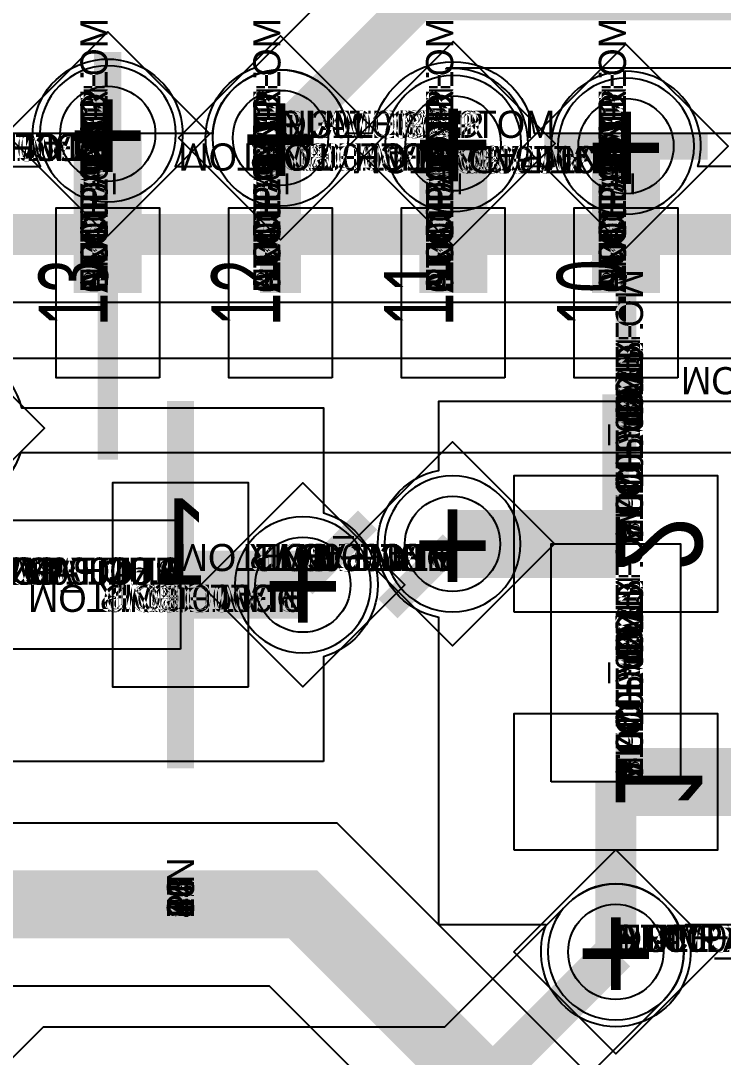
# Model space of a CAD drawing. Extents: x 0 to 323, y 0 to 320.
# Drawn here: x 68.24 to 73.4, y 164.38 to 172 of the extents above; entities that cross this region are included whole.
import ezdxf
from ezdxf.enums import TextEntityAlignment as Align

# ---------------------------------------------------------------- set-up
doc = ezdxf.new("R2010")
doc.units = 0
doc.header["$MEASUREMENT"] = 0
doc.layers.get('0').update_dxf_attribs({"linetype": 'CONTINUOUS'})
for name, color, linetype in [('CDN_FIGURES', 7, 'CONTINUOUS'), ('ETCH_BOTTOM', 7, 'CONTINUOUS'), ('ETCH_GND', 3, 'CONTINUOUS'), ('ETCH_INT1', 4, 'CONTINUOUS'), ('ETCH_INT2', 5, 'CONTINUOUS'), ('ETCH_PWR', 6, 'CONTINUOUS'), ('ETCH_TOP', 2, 'CONTINUOUS'), ('MANUFACTURING_NCLEGEND-1-6', 8, 'CONTINUOUS'), ('PACKAGE_GEOMETRY_ASSEMBLY_TOP', 11, 'CONTINUOUS'), ('PACKAGE_GEOMETRY_PIN_NUMBER', 9, 'CONTINUOUS')]:
    doc.layers.add(name, color=color, linetype=linetype)

# ---------------------------------------------------------------- blocks, each defined once
blk = doc.blocks.new('PAD_INFO')
for tag in ['SHAPE_TYPE', 'PAD_HEIGHT', 'PAD_LAYER', 'PAD_TYPE', 'PAD_WIDTH']:
    blk.add_attdef(tag, (0, 0), '', height=0.2)
at = {"flags": 2}
blk.add_attdef('CDN_TYPE', (0, 0), '', height=0.2, dxfattribs=at)
blk = doc.blocks.new('DRILL_INFO')
at = {"flags": 2}
blk.add_attdef('CDN_TYPE', (0, 0), '', height=0.2, dxfattribs=at)
for tag in ['FSHAPE', 'FCHAR', 'DRILL_HEIGHT', 'DIAMETER', 'PLATED', 'DRILL_WIDTH']:
    blk.add_attdef(tag, (0, 0), '', height=0.2)
blk = doc.blocks.new('VIA0700X0300')
at = {"layer": 'ETCH_BOTTOM'}
blk.add_circle((0, 0), 0.35, dxfattribs=at)
at = {"layer": 'ETCH_GND'}
blk.add_circle((0, 0), 0.35, dxfattribs=at)
at = {"layer": 'ETCH_INT1'}
blk.add_circle((0, 0), 0.35, dxfattribs=at)
at = {"layer": 'ETCH_INT2'}
blk.add_circle((0, 0), 0.35, dxfattribs=at)
at = {"layer": 'ETCH_PWR'}
blk.add_circle((0, 0), 0.35, dxfattribs=at)
at = {"layer": 'ETCH_TOP'}
blk.add_circle((0, 0), 0.35, dxfattribs=at)
ref = blk.add_blockref('PAD_INFO', (0, 0))
ref.add_attrib('PAD_LAYER', 'ETCH_TOP', (0, 0), dxfattribs={"height": 0.2})
ref.add_attrib('SHAPE_TYPE', 'NULL', (0, 0), dxfattribs={"height": 0.2})
ref.add_attrib('PAD_TYPE', 'ANTIPAD', (0, 0), dxfattribs={"height": 0.2})
ref.add_attrib('PAD_WIDTH', '0.000000', (0, 0), dxfattribs={"height": 0.2})
ref.add_attrib('PAD_HEIGHT', '0.000000', (0, 0), dxfattribs={"height": 0.2})
ref = blk.add_blockref('PAD_INFO', (0, 0))
ref.add_attrib('PAD_LAYER', 'ETCH_GND', (0, 0), dxfattribs={"height": 0.2})
ref.add_attrib('SHAPE_TYPE', 'NULL', (0, 0), dxfattribs={"height": 0.2})
ref.add_attrib('PAD_TYPE', 'ANTIPAD', (0, 0), dxfattribs={"height": 0.2})
ref.add_attrib('PAD_WIDTH', '0.000000', (0, 0), dxfattribs={"height": 0.2})
ref.add_attrib('PAD_HEIGHT', '0.000000', (0, 0), dxfattribs={"height": 0.2})
ref = blk.add_blockref('PAD_INFO', (0, 0))
ref.add_attrib('PAD_LAYER', 'ETCH_INT1', (0, 0), dxfattribs={"height": 0.2})
ref.add_attrib('SHAPE_TYPE', 'NULL', (0, 0), dxfattribs={"height": 0.2})
ref.add_attrib('PAD_TYPE', 'ANTIPAD', (0, 0), dxfattribs={"height": 0.2})
ref.add_attrib('PAD_WIDTH', '0.000000', (0, 0), dxfattribs={"height": 0.2})
ref.add_attrib('PAD_HEIGHT', '0.000000', (0, 0), dxfattribs={"height": 0.2})
ref = blk.add_blockref('PAD_INFO', (0, 0))
ref.add_attrib('PAD_LAYER', 'ETCH_INT2', (0, 0), dxfattribs={"height": 0.2})
ref.add_attrib('SHAPE_TYPE', 'NULL', (0, 0), dxfattribs={"height": 0.2})
ref.add_attrib('PAD_TYPE', 'ANTIPAD', (0, 0), dxfattribs={"height": 0.2})
ref.add_attrib('PAD_WIDTH', '0.000000', (0, 0), dxfattribs={"height": 0.2})
ref.add_attrib('PAD_HEIGHT', '0.000000', (0, 0), dxfattribs={"height": 0.2})
ref = blk.add_blockref('PAD_INFO', (0, 0))
ref.add_attrib('PAD_LAYER', 'ETCH_PWR', (0, 0), dxfattribs={"height": 0.2})
ref.add_attrib('SHAPE_TYPE', 'NULL', (0, 0), dxfattribs={"height": 0.2})
ref.add_attrib('PAD_TYPE', 'ANTIPAD', (0, 0), dxfattribs={"height": 0.2})
ref.add_attrib('PAD_WIDTH', '0.000000', (0, 0), dxfattribs={"height": 0.2})
ref.add_attrib('PAD_HEIGHT', '0.000000', (0, 0), dxfattribs={"height": 0.2})
ref = blk.add_blockref('PAD_INFO', (0, 0))
ref.add_attrib('PAD_LAYER', 'ETCH_BOTTOM', (0, 0), dxfattribs={"height": 0.2})
ref.add_attrib('SHAPE_TYPE', 'NULL', (0, 0), dxfattribs={"height": 0.2})
ref.add_attrib('PAD_TYPE', 'ANTIPAD', (0, 0), dxfattribs={"height": 0.2})
ref.add_attrib('PAD_WIDTH', '0.000000', (0, 0), dxfattribs={"height": 0.2})
ref.add_attrib('PAD_HEIGHT', '0.000000', (0, 0), dxfattribs={"height": 0.2})
ref = blk.add_blockref('PAD_INFO', (0, 0))
ref.add_attrib('PAD_LAYER', 'ETCH_TOP', (0, 0), dxfattribs={"height": 0.2})
ref.add_attrib('SHAPE_TYPE', 'NULL', (0, 0), dxfattribs={"height": 0.2})
ref.add_attrib('PAD_TYPE', 'THERMAL', (0, 0), dxfattribs={"height": 0.2})
ref.add_attrib('PAD_WIDTH', '0.000000', (0, 0), dxfattribs={"height": 0.2})
ref.add_attrib('PAD_HEIGHT', '0.000000', (0, 0), dxfattribs={"height": 0.2})
ref = blk.add_blockref('PAD_INFO', (0, 0))
ref.add_attrib('PAD_LAYER', 'ETCH_GND', (0, 0), dxfattribs={"height": 0.2})
ref.add_attrib('SHAPE_TYPE', 'NULL', (0, 0), dxfattribs={"height": 0.2})
ref.add_attrib('PAD_TYPE', 'THERMAL', (0, 0), dxfattribs={"height": 0.2})
ref.add_attrib('PAD_WIDTH', '0.000000', (0, 0), dxfattribs={"height": 0.2})
ref.add_attrib('PAD_HEIGHT', '0.000000', (0, 0), dxfattribs={"height": 0.2})
ref = blk.add_blockref('PAD_INFO', (0, 0))
ref.add_attrib('PAD_LAYER', 'ETCH_INT1', (0, 0), dxfattribs={"height": 0.2})
ref.add_attrib('SHAPE_TYPE', 'NULL', (0, 0), dxfattribs={"height": 0.2})
ref.add_attrib('PAD_TYPE', 'THERMAL', (0, 0), dxfattribs={"height": 0.2})
ref.add_attrib('PAD_WIDTH', '0.000000', (0, 0), dxfattribs={"height": 0.2})
ref.add_attrib('PAD_HEIGHT', '0.000000', (0, 0), dxfattribs={"height": 0.2})
ref = blk.add_blockref('PAD_INFO', (0, 0))
ref.add_attrib('PAD_LAYER', 'ETCH_INT2', (0, 0), dxfattribs={"height": 0.2})
ref.add_attrib('SHAPE_TYPE', 'NULL', (0, 0), dxfattribs={"height": 0.2})
ref.add_attrib('PAD_TYPE', 'THERMAL', (0, 0), dxfattribs={"height": 0.2})
ref.add_attrib('PAD_WIDTH', '0.000000', (0, 0), dxfattribs={"height": 0.2})
ref.add_attrib('PAD_HEIGHT', '0.000000', (0, 0), dxfattribs={"height": 0.2})
ref = blk.add_blockref('PAD_INFO', (0, 0))
ref.add_attrib('PAD_LAYER', 'ETCH_PWR', (0, 0), dxfattribs={"height": 0.2})
ref.add_attrib('SHAPE_TYPE', 'NULL', (0, 0), dxfattribs={"height": 0.2})
ref.add_attrib('PAD_TYPE', 'THERMAL', (0, 0), dxfattribs={"height": 0.2})
ref.add_attrib('PAD_WIDTH', '0.000000', (0, 0), dxfattribs={"height": 0.2})
ref.add_attrib('PAD_HEIGHT', '0.000000', (0, 0), dxfattribs={"height": 0.2})
ref = blk.add_blockref('PAD_INFO', (0, 0))
ref.add_attrib('PAD_LAYER', 'ETCH_BOTTOM', (0, 0), dxfattribs={"height": 0.2})
ref.add_attrib('SHAPE_TYPE', 'NULL', (0, 0), dxfattribs={"height": 0.2})
ref.add_attrib('PAD_TYPE', 'THERMAL', (0, 0), dxfattribs={"height": 0.2})
ref.add_attrib('PAD_WIDTH', '0.000000', (0, 0), dxfattribs={"height": 0.2})
ref.add_attrib('PAD_HEIGHT', '0.000000', (0, 0), dxfattribs={"height": 0.2})
ref = blk.add_blockref('PAD_INFO', (0, 0))
ref.add_attrib('PAD_LAYER', 'ETCH_TOP', (0, 0), dxfattribs={"height": 0.2})
ref.add_attrib('SHAPE_TYPE', 'CIRCLE', (0, 0), dxfattribs={"height": 0.2})
ref.add_attrib('PAD_TYPE', 'REGULAR', (0, 0), dxfattribs={"height": 0.2})
ref.add_attrib('PAD_WIDTH', '0.700000', (0, 0), dxfattribs={"height": 0.2})
ref.add_attrib('PAD_HEIGHT', '0.700000', (0, 0), dxfattribs={"height": 0.2})
ref = blk.add_blockref('PAD_INFO', (0, 0))
ref.add_attrib('PAD_LAYER', 'ETCH_GND', (0, 0), dxfattribs={"height": 0.2})
ref.add_attrib('SHAPE_TYPE', 'CIRCLE', (0, 0), dxfattribs={"height": 0.2})
ref.add_attrib('PAD_TYPE', 'REGULAR', (0, 0), dxfattribs={"height": 0.2})
ref.add_attrib('PAD_WIDTH', '0.700000', (0, 0), dxfattribs={"height": 0.2})
ref.add_attrib('PAD_HEIGHT', '0.700000', (0, 0), dxfattribs={"height": 0.2})
ref = blk.add_blockref('PAD_INFO', (0, 0))
ref.add_attrib('PAD_LAYER', 'ETCH_INT1', (0, 0), dxfattribs={"height": 0.2})
ref.add_attrib('SHAPE_TYPE', 'CIRCLE', (0, 0), dxfattribs={"height": 0.2})
ref.add_attrib('PAD_TYPE', 'REGULAR', (0, 0), dxfattribs={"height": 0.2})
ref.add_attrib('PAD_WIDTH', '0.700000', (0, 0), dxfattribs={"height": 0.2})
ref.add_attrib('PAD_HEIGHT', '0.700000', (0, 0), dxfattribs={"height": 0.2})
ref = blk.add_blockref('PAD_INFO', (0, 0))
ref.add_attrib('PAD_LAYER', 'ETCH_INT2', (0, 0), dxfattribs={"height": 0.2})
ref.add_attrib('SHAPE_TYPE', 'CIRCLE', (0, 0), dxfattribs={"height": 0.2})
ref.add_attrib('PAD_TYPE', 'REGULAR', (0, 0), dxfattribs={"height": 0.2})
ref.add_attrib('PAD_WIDTH', '0.700000', (0, 0), dxfattribs={"height": 0.2})
ref.add_attrib('PAD_HEIGHT', '0.700000', (0, 0), dxfattribs={"height": 0.2})
ref = blk.add_blockref('PAD_INFO', (0, 0))
ref.add_attrib('PAD_LAYER', 'ETCH_PWR', (0, 0), dxfattribs={"height": 0.2})
ref.add_attrib('SHAPE_TYPE', 'CIRCLE', (0, 0), dxfattribs={"height": 0.2})
ref.add_attrib('PAD_TYPE', 'REGULAR', (0, 0), dxfattribs={"height": 0.2})
ref.add_attrib('PAD_WIDTH', '0.700000', (0, 0), dxfattribs={"height": 0.2})
ref.add_attrib('PAD_HEIGHT', '0.700000', (0, 0), dxfattribs={"height": 0.2})
ref = blk.add_blockref('PAD_INFO', (0, 0))
ref.add_attrib('PAD_LAYER', 'ETCH_BOTTOM', (0, 0), dxfattribs={"height": 0.2})
ref.add_attrib('SHAPE_TYPE', 'CIRCLE', (0, 0), dxfattribs={"height": 0.2})
ref.add_attrib('PAD_TYPE', 'REGULAR', (0, 0), dxfattribs={"height": 0.2})
ref.add_attrib('PAD_WIDTH', '0.700000', (0, 0), dxfattribs={"height": 0.2})
ref.add_attrib('PAD_HEIGHT', '0.700000', (0, 0), dxfattribs={"height": 0.2})
ref = blk.add_blockref('DRILL_INFO', (0, 0))
ref.add_attrib('DIAMETER', '0.300000', (0, 0), dxfattribs={"height": 0.2})
ref.add_attrib('PLATED', 'PLATED', (0, 0), dxfattribs={"height": 0.2})
ref.add_attrib('FSHAPE', 'DIAMOND', (0, 0), dxfattribs={"height": 0.2})
ref.add_attrib('FCHAR', '+', (0, 0), dxfattribs={"height": 0.2})
ref.add_attrib('DRILL_WIDTH', '1.500000', (0, 0), dxfattribs={"height": 0.2})
ref.add_attrib('DRILL_HEIGHT', '1.500000', (0, 0), dxfattribs={"height": 0.2})
for tag in ['CDN_TYPE', 'PIN']:
    blk.add_attdef(tag, (0, 0), '', height=0.2)
at = {"flags": 2}
for tag in ['PSTKNAME', 'BBV']:
    blk.add_attdef(tag, (0, 0), '', height=0.2, dxfattribs=at)
blk = doc.blocks.new('FIGURE_DIAMOND')
at = {"layer": 'CDN_FIGURES'}
blk.add_lwpolyline([(-0.5, 0), (0, 0.5), (0.5, 0), (0, -0.5)], close=True, dxfattribs=at)
blk = doc.blocks.new('RC1000X1500TS')
at = {"layer": 'ETCH_TOP'}
blk.add_lwpolyline([(-0.5, -0.75), (-0.5, 0.75), (0.5, 0.75), (0.5, -0.75)], close=True, dxfattribs=at)
ref = blk.add_blockref('PAD_INFO', (0, 0))
ref.add_attrib('PAD_LAYER', 'ETCH_TOP', (0, 0), dxfattribs={"height": 0.2})
ref.add_attrib('SHAPE_TYPE', 'NULL', (0, 0), dxfattribs={"height": 0.2})
ref.add_attrib('PAD_TYPE', 'ANTIPAD', (0, 0), dxfattribs={"height": 0.2})
ref.add_attrib('PAD_WIDTH', '0.000000', (0, 0), dxfattribs={"height": 0.2})
ref.add_attrib('PAD_HEIGHT', '0.000000', (0, 0), dxfattribs={"height": 0.2})
ref = blk.add_blockref('PAD_INFO', (0, 0))
ref.add_attrib('PAD_LAYER', 'ETCH_GND', (0, 0), dxfattribs={"height": 0.2})
ref.add_attrib('SHAPE_TYPE', 'NULL', (0, 0), dxfattribs={"height": 0.2})
ref.add_attrib('PAD_TYPE', 'ANTIPAD', (0, 0), dxfattribs={"height": 0.2})
ref.add_attrib('PAD_WIDTH', '0.000000', (0, 0), dxfattribs={"height": 0.2})
ref.add_attrib('PAD_HEIGHT', '0.000000', (0, 0), dxfattribs={"height": 0.2})
ref = blk.add_blockref('PAD_INFO', (0, 0))
ref.add_attrib('PAD_LAYER', 'ETCH_INT1', (0, 0), dxfattribs={"height": 0.2})
ref.add_attrib('SHAPE_TYPE', 'NULL', (0, 0), dxfattribs={"height": 0.2})
ref.add_attrib('PAD_TYPE', 'ANTIPAD', (0, 0), dxfattribs={"height": 0.2})
ref.add_attrib('PAD_WIDTH', '0.000000', (0, 0), dxfattribs={"height": 0.2})
ref.add_attrib('PAD_HEIGHT', '0.000000', (0, 0), dxfattribs={"height": 0.2})
ref = blk.add_blockref('PAD_INFO', (0, 0))
ref.add_attrib('PAD_LAYER', 'ETCH_INT2', (0, 0), dxfattribs={"height": 0.2})
ref.add_attrib('SHAPE_TYPE', 'NULL', (0, 0), dxfattribs={"height": 0.2})
ref.add_attrib('PAD_TYPE', 'ANTIPAD', (0, 0), dxfattribs={"height": 0.2})
ref.add_attrib('PAD_WIDTH', '0.000000', (0, 0), dxfattribs={"height": 0.2})
ref.add_attrib('PAD_HEIGHT', '0.000000', (0, 0), dxfattribs={"height": 0.2})
ref = blk.add_blockref('PAD_INFO', (0, 0))
ref.add_attrib('PAD_LAYER', 'ETCH_PWR', (0, 0), dxfattribs={"height": 0.2})
ref.add_attrib('SHAPE_TYPE', 'NULL', (0, 0), dxfattribs={"height": 0.2})
ref.add_attrib('PAD_TYPE', 'ANTIPAD', (0, 0), dxfattribs={"height": 0.2})
ref.add_attrib('PAD_WIDTH', '0.000000', (0, 0), dxfattribs={"height": 0.2})
ref.add_attrib('PAD_HEIGHT', '0.000000', (0, 0), dxfattribs={"height": 0.2})
ref = blk.add_blockref('PAD_INFO', (0, 0))
ref.add_attrib('PAD_LAYER', 'ETCH_BOTTOM', (0, 0), dxfattribs={"height": 0.2})
ref.add_attrib('SHAPE_TYPE', 'NULL', (0, 0), dxfattribs={"height": 0.2})
ref.add_attrib('PAD_TYPE', 'ANTIPAD', (0, 0), dxfattribs={"height": 0.2})
ref.add_attrib('PAD_WIDTH', '0.000000', (0, 0), dxfattribs={"height": 0.2})
ref.add_attrib('PAD_HEIGHT', '0.000000', (0, 0), dxfattribs={"height": 0.2})
ref = blk.add_blockref('PAD_INFO', (0, 0))
ref.add_attrib('PAD_LAYER', 'ETCH_TOP', (0, 0), dxfattribs={"height": 0.2})
ref.add_attrib('SHAPE_TYPE', 'NULL', (0, 0), dxfattribs={"height": 0.2})
ref.add_attrib('PAD_TYPE', 'THERMAL', (0, 0), dxfattribs={"height": 0.2})
ref.add_attrib('PAD_WIDTH', '0.000000', (0, 0), dxfattribs={"height": 0.2})
ref.add_attrib('PAD_HEIGHT', '0.000000', (0, 0), dxfattribs={"height": 0.2})
ref = blk.add_blockref('PAD_INFO', (0, 0))
ref.add_attrib('PAD_LAYER', 'ETCH_GND', (0, 0), dxfattribs={"height": 0.2})
ref.add_attrib('SHAPE_TYPE', 'NULL', (0, 0), dxfattribs={"height": 0.2})
ref.add_attrib('PAD_TYPE', 'THERMAL', (0, 0), dxfattribs={"height": 0.2})
ref.add_attrib('PAD_WIDTH', '0.000000', (0, 0), dxfattribs={"height": 0.2})
ref.add_attrib('PAD_HEIGHT', '0.000000', (0, 0), dxfattribs={"height": 0.2})
ref = blk.add_blockref('PAD_INFO', (0, 0))
ref.add_attrib('PAD_LAYER', 'ETCH_INT1', (0, 0), dxfattribs={"height": 0.2})
ref.add_attrib('SHAPE_TYPE', 'NULL', (0, 0), dxfattribs={"height": 0.2})
ref.add_attrib('PAD_TYPE', 'THERMAL', (0, 0), dxfattribs={"height": 0.2})
ref.add_attrib('PAD_WIDTH', '0.000000', (0, 0), dxfattribs={"height": 0.2})
ref.add_attrib('PAD_HEIGHT', '0.000000', (0, 0), dxfattribs={"height": 0.2})
ref = blk.add_blockref('PAD_INFO', (0, 0))
ref.add_attrib('PAD_LAYER', 'ETCH_INT2', (0, 0), dxfattribs={"height": 0.2})
ref.add_attrib('SHAPE_TYPE', 'NULL', (0, 0), dxfattribs={"height": 0.2})
ref.add_attrib('PAD_TYPE', 'THERMAL', (0, 0), dxfattribs={"height": 0.2})
ref.add_attrib('PAD_WIDTH', '0.000000', (0, 0), dxfattribs={"height": 0.2})
ref.add_attrib('PAD_HEIGHT', '0.000000', (0, 0), dxfattribs={"height": 0.2})
ref = blk.add_blockref('PAD_INFO', (0, 0))
ref.add_attrib('PAD_LAYER', 'ETCH_PWR', (0, 0), dxfattribs={"height": 0.2})
ref.add_attrib('SHAPE_TYPE', 'NULL', (0, 0), dxfattribs={"height": 0.2})
ref.add_attrib('PAD_TYPE', 'THERMAL', (0, 0), dxfattribs={"height": 0.2})
ref.add_attrib('PAD_WIDTH', '0.000000', (0, 0), dxfattribs={"height": 0.2})
ref.add_attrib('PAD_HEIGHT', '0.000000', (0, 0), dxfattribs={"height": 0.2})
ref = blk.add_blockref('PAD_INFO', (0, 0))
ref.add_attrib('PAD_LAYER', 'ETCH_BOTTOM', (0, 0), dxfattribs={"height": 0.2})
ref.add_attrib('SHAPE_TYPE', 'NULL', (0, 0), dxfattribs={"height": 0.2})
ref.add_attrib('PAD_TYPE', 'THERMAL', (0, 0), dxfattribs={"height": 0.2})
ref.add_attrib('PAD_WIDTH', '0.000000', (0, 0), dxfattribs={"height": 0.2})
ref.add_attrib('PAD_HEIGHT', '0.000000', (0, 0), dxfattribs={"height": 0.2})
ref = blk.add_blockref('PAD_INFO', (0, 0))
ref.add_attrib('PAD_LAYER', 'ETCH_GND', (0, 0), dxfattribs={"height": 0.2})
ref.add_attrib('SHAPE_TYPE', 'NULL', (0, 0), dxfattribs={"height": 0.2})
ref.add_attrib('PAD_TYPE', 'REGULAR', (0, 0), dxfattribs={"height": 0.2})
ref.add_attrib('PAD_WIDTH', '0.000000', (0, 0), dxfattribs={"height": 0.2})
ref.add_attrib('PAD_HEIGHT', '0.000000', (0, 0), dxfattribs={"height": 0.2})
ref = blk.add_blockref('PAD_INFO', (0, 0))
ref.add_attrib('PAD_LAYER', 'ETCH_INT1', (0, 0), dxfattribs={"height": 0.2})
ref.add_attrib('SHAPE_TYPE', 'NULL', (0, 0), dxfattribs={"height": 0.2})
ref.add_attrib('PAD_TYPE', 'REGULAR', (0, 0), dxfattribs={"height": 0.2})
ref.add_attrib('PAD_WIDTH', '0.000000', (0, 0), dxfattribs={"height": 0.2})
ref.add_attrib('PAD_HEIGHT', '0.000000', (0, 0), dxfattribs={"height": 0.2})
ref = blk.add_blockref('PAD_INFO', (0, 0))
ref.add_attrib('PAD_LAYER', 'ETCH_INT2', (0, 0), dxfattribs={"height": 0.2})
ref.add_attrib('SHAPE_TYPE', 'NULL', (0, 0), dxfattribs={"height": 0.2})
ref.add_attrib('PAD_TYPE', 'REGULAR', (0, 0), dxfattribs={"height": 0.2})
ref.add_attrib('PAD_WIDTH', '0.000000', (0, 0), dxfattribs={"height": 0.2})
ref.add_attrib('PAD_HEIGHT', '0.000000', (0, 0), dxfattribs={"height": 0.2})
ref = blk.add_blockref('PAD_INFO', (0, 0))
ref.add_attrib('PAD_LAYER', 'ETCH_PWR', (0, 0), dxfattribs={"height": 0.2})
ref.add_attrib('SHAPE_TYPE', 'NULL', (0, 0), dxfattribs={"height": 0.2})
ref.add_attrib('PAD_TYPE', 'REGULAR', (0, 0), dxfattribs={"height": 0.2})
ref.add_attrib('PAD_WIDTH', '0.000000', (0, 0), dxfattribs={"height": 0.2})
ref.add_attrib('PAD_HEIGHT', '0.000000', (0, 0), dxfattribs={"height": 0.2})
ref = blk.add_blockref('PAD_INFO', (0, 0))
ref.add_attrib('PAD_LAYER', 'ETCH_BOTTOM', (0, 0), dxfattribs={"height": 0.2})
ref.add_attrib('SHAPE_TYPE', 'NULL', (0, 0), dxfattribs={"height": 0.2})
ref.add_attrib('PAD_TYPE', 'REGULAR', (0, 0), dxfattribs={"height": 0.2})
ref.add_attrib('PAD_WIDTH', '0.000000', (0, 0), dxfattribs={"height": 0.2})
ref.add_attrib('PAD_HEIGHT', '0.000000', (0, 0), dxfattribs={"height": 0.2})
ref = blk.add_blockref('DRILL_INFO', (0, 0))
ref.add_attrib('DIAMETER', '0.000000', (0, 0), dxfattribs={"height": 0.2})
ref.add_attrib('PLATED', 'PLATED', (0, 0), dxfattribs={"height": 0.2})
ref.add_attrib('FSHAPE', 'NULL', (0, 0), dxfattribs={"height": 0.2})
ref.add_attrib('DRILL_WIDTH', '0.000000', (0, 0), dxfattribs={"height": 0.2})
ref.add_attrib('DRILL_HEIGHT', '0.000000', (0, 0), dxfattribs={"height": 0.2})
ref = blk.add_blockref('PAD_INFO', (0, 0))
ref.add_attrib('PAD_LAYER', 'ETCH_TOP', (0, 0), dxfattribs={"height": 0.2})
ref.add_attrib('SHAPE_TYPE', 'RECTANGLE', (0, 0), dxfattribs={"height": 0.2})
ref.add_attrib('PAD_TYPE', 'REGULAR', (0, 0), dxfattribs={"height": 0.2})
ref.add_attrib('PAD_WIDTH', '1.000000', (0, 0), dxfattribs={"height": 0.2})
ref.add_attrib('PAD_HEIGHT', '1.500000', (0, 0), dxfattribs={"height": 0.2})
for tag in ['CDN_TYPE', 'PIN']:
    blk.add_attdef(tag, (0, 0), '', height=0.2)
at = {"flags": 2}
for tag in ['PSTKNAME', 'BBV']:
    blk.add_attdef(tag, (0, 0), '', height=0.2, dxfattribs=at)
blk = doc.blocks.new('F56')
at = {"layer": 'PACKAGE_GEOMETRY_ASSEMBLY_TOP'}
blk.add_lwpolyline([(0, -0.475), (1.75, -0.475), (1.75, 0.475), (0, 0.475)], close=True, dxfattribs=at)
at = {"layer": 'ETCH_TOP'}
ref = blk.add_blockref('RC1000X1500TS', (0, 0), dxfattribs=at)
ref.add_attrib('CDN_TYPE', 'PIN', (0, 0), dxfattribs={"height": 0.2})
ref.add_attrib('PIN', '1', (0, 0), dxfattribs={"height": 0.2})
ref = blk.add_blockref('RC1000X1500TS', (1.75, 0), dxfattribs=at)
ref.add_attrib('CDN_TYPE', 'PIN', (0, 0), dxfattribs={"height": 0.2})
ref.add_attrib('PIN', '2', (0, 0), dxfattribs={"height": 0.2})
at = {"flags": 2}
for tag in ['SYMBOL_TYPE', 'CDN_TYPE', 'REFDES']:
    blk.add_attdef(tag, (0, 0), '', height=0.2, dxfattribs=at)
blk = doc.blocks.new('RC1250X0760TS')
at = {"layer": 'ETCH_TOP'}
blk.add_lwpolyline([(-0.625, -0.38), (-0.625, 0.38), (0.625, 0.38), (0.625, -0.38)], close=True, dxfattribs=at)
ref = blk.add_blockref('PAD_INFO', (0, 0))
ref.add_attrib('PAD_LAYER', 'ETCH_TOP', (0, 0), dxfattribs={"height": 0.2})
ref.add_attrib('SHAPE_TYPE', 'NULL', (0, 0), dxfattribs={"height": 0.2})
ref.add_attrib('PAD_TYPE', 'ANTIPAD', (0, 0), dxfattribs={"height": 0.2})
ref.add_attrib('PAD_WIDTH', '0.000000', (0, 0), dxfattribs={"height": 0.2})
ref.add_attrib('PAD_HEIGHT', '0.000000', (0, 0), dxfattribs={"height": 0.2})
ref = blk.add_blockref('PAD_INFO', (0, 0))
ref.add_attrib('PAD_LAYER', 'ETCH_GND', (0, 0), dxfattribs={"height": 0.2})
ref.add_attrib('SHAPE_TYPE', 'NULL', (0, 0), dxfattribs={"height": 0.2})
ref.add_attrib('PAD_TYPE', 'ANTIPAD', (0, 0), dxfattribs={"height": 0.2})
ref.add_attrib('PAD_WIDTH', '0.000000', (0, 0), dxfattribs={"height": 0.2})
ref.add_attrib('PAD_HEIGHT', '0.000000', (0, 0), dxfattribs={"height": 0.2})
ref = blk.add_blockref('PAD_INFO', (0, 0))
ref.add_attrib('PAD_LAYER', 'ETCH_INT1', (0, 0), dxfattribs={"height": 0.2})
ref.add_attrib('SHAPE_TYPE', 'NULL', (0, 0), dxfattribs={"height": 0.2})
ref.add_attrib('PAD_TYPE', 'ANTIPAD', (0, 0), dxfattribs={"height": 0.2})
ref.add_attrib('PAD_WIDTH', '0.000000', (0, 0), dxfattribs={"height": 0.2})
ref.add_attrib('PAD_HEIGHT', '0.000000', (0, 0), dxfattribs={"height": 0.2})
ref = blk.add_blockref('PAD_INFO', (0, 0))
ref.add_attrib('PAD_LAYER', 'ETCH_INT2', (0, 0), dxfattribs={"height": 0.2})
ref.add_attrib('SHAPE_TYPE', 'NULL', (0, 0), dxfattribs={"height": 0.2})
ref.add_attrib('PAD_TYPE', 'ANTIPAD', (0, 0), dxfattribs={"height": 0.2})
ref.add_attrib('PAD_WIDTH', '0.000000', (0, 0), dxfattribs={"height": 0.2})
ref.add_attrib('PAD_HEIGHT', '0.000000', (0, 0), dxfattribs={"height": 0.2})
ref = blk.add_blockref('PAD_INFO', (0, 0))
ref.add_attrib('PAD_LAYER', 'ETCH_PWR', (0, 0), dxfattribs={"height": 0.2})
ref.add_attrib('SHAPE_TYPE', 'NULL', (0, 0), dxfattribs={"height": 0.2})
ref.add_attrib('PAD_TYPE', 'ANTIPAD', (0, 0), dxfattribs={"height": 0.2})
ref.add_attrib('PAD_WIDTH', '0.000000', (0, 0), dxfattribs={"height": 0.2})
ref.add_attrib('PAD_HEIGHT', '0.000000', (0, 0), dxfattribs={"height": 0.2})
ref = blk.add_blockref('PAD_INFO', (0, 0))
ref.add_attrib('PAD_LAYER', 'ETCH_BOTTOM', (0, 0), dxfattribs={"height": 0.2})
ref.add_attrib('SHAPE_TYPE', 'NULL', (0, 0), dxfattribs={"height": 0.2})
ref.add_attrib('PAD_TYPE', 'ANTIPAD', (0, 0), dxfattribs={"height": 0.2})
ref.add_attrib('PAD_WIDTH', '0.000000', (0, 0), dxfattribs={"height": 0.2})
ref.add_attrib('PAD_HEIGHT', '0.000000', (0, 0), dxfattribs={"height": 0.2})
ref = blk.add_blockref('PAD_INFO', (0, 0))
ref.add_attrib('PAD_LAYER', 'ETCH_TOP', (0, 0), dxfattribs={"height": 0.2})
ref.add_attrib('SHAPE_TYPE', 'NULL', (0, 0), dxfattribs={"height": 0.2})
ref.add_attrib('PAD_TYPE', 'THERMAL', (0, 0), dxfattribs={"height": 0.2})
ref.add_attrib('PAD_WIDTH', '0.000000', (0, 0), dxfattribs={"height": 0.2})
ref.add_attrib('PAD_HEIGHT', '0.000000', (0, 0), dxfattribs={"height": 0.2})
ref = blk.add_blockref('PAD_INFO', (0, 0))
ref.add_attrib('PAD_LAYER', 'ETCH_GND', (0, 0), dxfattribs={"height": 0.2})
ref.add_attrib('SHAPE_TYPE', 'NULL', (0, 0), dxfattribs={"height": 0.2})
ref.add_attrib('PAD_TYPE', 'THERMAL', (0, 0), dxfattribs={"height": 0.2})
ref.add_attrib('PAD_WIDTH', '0.000000', (0, 0), dxfattribs={"height": 0.2})
ref.add_attrib('PAD_HEIGHT', '0.000000', (0, 0), dxfattribs={"height": 0.2})
ref = blk.add_blockref('PAD_INFO', (0, 0))
ref.add_attrib('PAD_LAYER', 'ETCH_INT1', (0, 0), dxfattribs={"height": 0.2})
ref.add_attrib('SHAPE_TYPE', 'NULL', (0, 0), dxfattribs={"height": 0.2})
ref.add_attrib('PAD_TYPE', 'THERMAL', (0, 0), dxfattribs={"height": 0.2})
ref.add_attrib('PAD_WIDTH', '0.000000', (0, 0), dxfattribs={"height": 0.2})
ref.add_attrib('PAD_HEIGHT', '0.000000', (0, 0), dxfattribs={"height": 0.2})
ref = blk.add_blockref('PAD_INFO', (0, 0))
ref.add_attrib('PAD_LAYER', 'ETCH_INT2', (0, 0), dxfattribs={"height": 0.2})
ref.add_attrib('SHAPE_TYPE', 'NULL', (0, 0), dxfattribs={"height": 0.2})
ref.add_attrib('PAD_TYPE', 'THERMAL', (0, 0), dxfattribs={"height": 0.2})
ref.add_attrib('PAD_WIDTH', '0.000000', (0, 0), dxfattribs={"height": 0.2})
ref.add_attrib('PAD_HEIGHT', '0.000000', (0, 0), dxfattribs={"height": 0.2})
ref = blk.add_blockref('PAD_INFO', (0, 0))
ref.add_attrib('PAD_LAYER', 'ETCH_PWR', (0, 0), dxfattribs={"height": 0.2})
ref.add_attrib('SHAPE_TYPE', 'NULL', (0, 0), dxfattribs={"height": 0.2})
ref.add_attrib('PAD_TYPE', 'THERMAL', (0, 0), dxfattribs={"height": 0.2})
ref.add_attrib('PAD_WIDTH', '0.000000', (0, 0), dxfattribs={"height": 0.2})
ref.add_attrib('PAD_HEIGHT', '0.000000', (0, 0), dxfattribs={"height": 0.2})
ref = blk.add_blockref('PAD_INFO', (0, 0))
ref.add_attrib('PAD_LAYER', 'ETCH_BOTTOM', (0, 0), dxfattribs={"height": 0.2})
ref.add_attrib('SHAPE_TYPE', 'NULL', (0, 0), dxfattribs={"height": 0.2})
ref.add_attrib('PAD_TYPE', 'THERMAL', (0, 0), dxfattribs={"height": 0.2})
ref.add_attrib('PAD_WIDTH', '0.000000', (0, 0), dxfattribs={"height": 0.2})
ref.add_attrib('PAD_HEIGHT', '0.000000', (0, 0), dxfattribs={"height": 0.2})
ref = blk.add_blockref('PAD_INFO', (0, 0))
ref.add_attrib('PAD_LAYER', 'ETCH_TOP', (0, 0), dxfattribs={"height": 0.2})
ref.add_attrib('SHAPE_TYPE', 'RECTANGLE', (0, 0), dxfattribs={"height": 0.2})
ref.add_attrib('PAD_TYPE', 'REGULAR', (0, 0), dxfattribs={"height": 0.2})
ref.add_attrib('PAD_WIDTH', '1.250000', (0, 0), dxfattribs={"height": 0.2})
ref.add_attrib('PAD_HEIGHT', '0.760000', (0, 0), dxfattribs={"height": 0.2})
ref = blk.add_blockref('PAD_INFO', (0, 0))
ref.add_attrib('PAD_LAYER', 'ETCH_GND', (0, 0), dxfattribs={"height": 0.2})
ref.add_attrib('SHAPE_TYPE', 'NULL', (0, 0), dxfattribs={"height": 0.2})
ref.add_attrib('PAD_TYPE', 'REGULAR', (0, 0), dxfattribs={"height": 0.2})
ref.add_attrib('PAD_WIDTH', '0.000000', (0, 0), dxfattribs={"height": 0.2})
ref.add_attrib('PAD_HEIGHT', '0.000000', (0, 0), dxfattribs={"height": 0.2})
ref = blk.add_blockref('PAD_INFO', (0, 0))
ref.add_attrib('PAD_LAYER', 'ETCH_INT1', (0, 0), dxfattribs={"height": 0.2})
ref.add_attrib('SHAPE_TYPE', 'NULL', (0, 0), dxfattribs={"height": 0.2})
ref.add_attrib('PAD_TYPE', 'REGULAR', (0, 0), dxfattribs={"height": 0.2})
ref.add_attrib('PAD_WIDTH', '0.000000', (0, 0), dxfattribs={"height": 0.2})
ref.add_attrib('PAD_HEIGHT', '0.000000', (0, 0), dxfattribs={"height": 0.2})
ref = blk.add_blockref('PAD_INFO', (0, 0))
ref.add_attrib('PAD_LAYER', 'ETCH_INT2', (0, 0), dxfattribs={"height": 0.2})
ref.add_attrib('SHAPE_TYPE', 'NULL', (0, 0), dxfattribs={"height": 0.2})
ref.add_attrib('PAD_TYPE', 'REGULAR', (0, 0), dxfattribs={"height": 0.2})
ref.add_attrib('PAD_WIDTH', '0.000000', (0, 0), dxfattribs={"height": 0.2})
ref.add_attrib('PAD_HEIGHT', '0.000000', (0, 0), dxfattribs={"height": 0.2})
ref = blk.add_blockref('PAD_INFO', (0, 0))
ref.add_attrib('PAD_LAYER', 'ETCH_PWR', (0, 0), dxfattribs={"height": 0.2})
ref.add_attrib('SHAPE_TYPE', 'NULL', (0, 0), dxfattribs={"height": 0.2})
ref.add_attrib('PAD_TYPE', 'REGULAR', (0, 0), dxfattribs={"height": 0.2})
ref.add_attrib('PAD_WIDTH', '0.000000', (0, 0), dxfattribs={"height": 0.2})
ref.add_attrib('PAD_HEIGHT', '0.000000', (0, 0), dxfattribs={"height": 0.2})
ref = blk.add_blockref('PAD_INFO', (0, 0))
ref.add_attrib('PAD_LAYER', 'ETCH_BOTTOM', (0, 0), dxfattribs={"height": 0.2})
ref.add_attrib('SHAPE_TYPE', 'NULL', (0, 0), dxfattribs={"height": 0.2})
ref.add_attrib('PAD_TYPE', 'REGULAR', (0, 0), dxfattribs={"height": 0.2})
ref.add_attrib('PAD_WIDTH', '0.000000', (0, 0), dxfattribs={"height": 0.2})
ref.add_attrib('PAD_HEIGHT', '0.000000', (0, 0), dxfattribs={"height": 0.2})
ref = blk.add_blockref('DRILL_INFO', (0, 0))
ref.add_attrib('DIAMETER', '0.000000', (0, 0), dxfattribs={"height": 0.2})
ref.add_attrib('PLATED', 'PLATED', (0, 0), dxfattribs={"height": 0.2})
ref.add_attrib('FSHAPE', 'NULL', (0, 0), dxfattribs={"height": 0.2})
ref.add_attrib('DRILL_WIDTH', '0.000000', (0, 0), dxfattribs={"height": 0.2})
ref.add_attrib('DRILL_HEIGHT', '0.000000', (0, 0), dxfattribs={"height": 0.2})
for tag in ['CDN_TYPE', 'PIN']:
    blk.add_attdef(tag, (0, 0), '', height=0.2)
at = {"flags": 2}
for tag in ['PSTKNAME', 'BBV']:
    blk.add_attdef(tag, (0, 0), '', height=0.2, dxfattribs=at)
blk = doc.blocks.new('SO-16W')
at = {"layer": 'PACKAGE_GEOMETRY_ASSEMBLY_TOP'}
blk.add_lwpolyline([(-4.113, -5.1), (4.113, -5.1), (4.113, 5.1), (-4.113, 5.1)], close=True, dxfattribs=at)
at = {"layer": 'ETCH_TOP'}
ref = blk.add_blockref('RC1250X0760TS', (-4.726, 4.445), dxfattribs=at)
ref.add_attrib('CDN_TYPE', 'PIN', (0, 0), dxfattribs={"height": 0.2})
ref.add_attrib('PIN', '1', (0, 0), dxfattribs={"height": 0.2})
ref = blk.add_blockref('RC1250X0760TS', (4.596, 4.445), dxfattribs=at)
ref.add_attrib('CDN_TYPE', 'PIN', (0, 0), dxfattribs={"height": 0.2})
ref.add_attrib('PIN', '16', (0, 0), dxfattribs={"height": 0.2})
ref = blk.add_blockref('RC1250X0760TS', (-4.726, 3.175), dxfattribs=at)
ref.add_attrib('CDN_TYPE', 'PIN', (0, 0), dxfattribs={"height": 0.2})
ref.add_attrib('PIN', '2', (0, 0), dxfattribs={"height": 0.2})
ref = blk.add_blockref('RC1250X0760TS', (4.596, 3.175), dxfattribs=at)
ref.add_attrib('CDN_TYPE', 'PIN', (0, 0), dxfattribs={"height": 0.2})
ref.add_attrib('PIN', '15', (0, 0), dxfattribs={"height": 0.2})
ref = blk.add_blockref('RC1250X0760TS', (-4.726, 1.905), dxfattribs=at)
ref.add_attrib('CDN_TYPE', 'PIN', (0, 0), dxfattribs={"height": 0.2})
ref.add_attrib('PIN', '3', (0, 0), dxfattribs={"height": 0.2})
ref = blk.add_blockref('RC1250X0760TS', (4.596, 1.905), dxfattribs=at)
ref.add_attrib('CDN_TYPE', 'PIN', (0, 0), dxfattribs={"height": 0.2})
ref.add_attrib('PIN', '14', (0, 0), dxfattribs={"height": 0.2})
ref = blk.add_blockref('RC1250X0760TS', (-4.726, 0.635), dxfattribs=at)
ref.add_attrib('CDN_TYPE', 'PIN', (0, 0), dxfattribs={"height": 0.2})
ref.add_attrib('PIN', '4', (0, 0), dxfattribs={"height": 0.2})
ref = blk.add_blockref('RC1250X0760TS', (4.596, 0.635), dxfattribs=at)
ref.add_attrib('CDN_TYPE', 'PIN', (0, 0), dxfattribs={"height": 0.2})
ref.add_attrib('PIN', '13', (0, 0), dxfattribs={"height": 0.2})
ref = blk.add_blockref('RC1250X0760TS', (-4.726, -4.445), dxfattribs=at)
ref.add_attrib('CDN_TYPE', 'PIN', (0, 0), dxfattribs={"height": 0.2})
ref.add_attrib('PIN', '8', (0, 0), dxfattribs={"height": 0.2})
ref = blk.add_blockref('RC1250X0760TS', (-4.726, -1.905), dxfattribs=at)
ref.add_attrib('CDN_TYPE', 'PIN', (0, 0), dxfattribs={"height": 0.2})
ref.add_attrib('PIN', '6', (0, 0), dxfattribs={"height": 0.2})
ref = blk.add_blockref('RC1250X0760TS', (-4.726, -3.175), dxfattribs=at)
ref.add_attrib('CDN_TYPE', 'PIN', (0, 0), dxfattribs={"height": 0.2})
ref.add_attrib('PIN', '7', (0, 0), dxfattribs={"height": 0.2})
ref = blk.add_blockref('RC1250X0760TS', (-4.726, -0.635), dxfattribs=at)
ref.add_attrib('CDN_TYPE', 'PIN', (0, 0), dxfattribs={"height": 0.2})
ref.add_attrib('PIN', '5', (0, 0), dxfattribs={"height": 0.2})
ref = blk.add_blockref('RC1250X0760TS', (4.596, -4.445), dxfattribs=at)
ref.add_attrib('CDN_TYPE', 'PIN', (0, 0), dxfattribs={"height": 0.2})
ref.add_attrib('PIN', '9', (0, 0), dxfattribs={"height": 0.2})
ref = blk.add_blockref('RC1250X0760TS', (4.596, -0.635), dxfattribs=at)
ref.add_attrib('CDN_TYPE', 'PIN', (0, 0), dxfattribs={"height": 0.2})
ref.add_attrib('PIN', '12', (0, 0), dxfattribs={"height": 0.2})
ref = blk.add_blockref('RC1250X0760TS', (4.596, -3.175), dxfattribs=at)
ref.add_attrib('CDN_TYPE', 'PIN', (0, 0), dxfattribs={"height": 0.2})
ref.add_attrib('PIN', '10', (0, 0), dxfattribs={"height": 0.2})
ref = blk.add_blockref('RC1250X0760TS', (4.596, -1.905), dxfattribs=at)
ref.add_attrib('CDN_TYPE', 'PIN', (0, 0), dxfattribs={"height": 0.2})
ref.add_attrib('PIN', '11', (0, 0), dxfattribs={"height": 0.2})
at = {"flags": 2}
for tag in ['SYMBOL_TYPE', 'CDN_TYPE', 'REFDES']:
    blk.add_attdef(tag, (0, 0), '', height=0.2, dxfattribs=at)

msp = doc.modelspace()

# ---------------------------------------------------------------- linework, layer by layer
at = {"layer": 'ETCH_BOTTOM'}
for points, format in [([(63.5627, 175.1484), (60.1698, 171.7555), (60.9947, 170.9306), (65.8083, 170.9306, -1.322533), (66.8669, 170.9306), (68.3826, 170.9306, -1.595899), (69.3726, 170.9306), (69.6391, 170.9306, -0.424723), (69.956, 171.6562), (70.9555, 172.6556)], "xyb"), ([(87.7126, 172.4555, 0.3, 0.3, 0), (87.2976, 172.8705, 0.3, 0.3, 0), (85.3276, 172.8705, 0.3, 0.3, 0), (84.6126, 172.1555, 0.3, 0.3, 0), (71.1626, 172.1555, 0.3, 0.3, 0), (70.1476, 171.1405, 0.3, 0.3, 0)], "xyseb"), ([(95.0626, 169.1055, 0.3, 0.3, 0), (95.0626, 169.8798, 0.3, 0.3, 0), (93.5369, 171.4055, 0.3, 0.3, 0), (82.5126, 171.4055, 0.3, 0.3, 0), (81.5376, 170.4305, 0.3, 0.3, 0), (60.7876, 170.4305, 0.3, 0.3, 0), (59.4626, 171.7555, 0.3, 0.3, 0)], "xyseb"), ([(68.8776, 171.1705, 0.2, 0.2, 0), (68.8776, 171.7713, 0.2, 0.2, 0)], "xyseb"), ([(91.7315, 170.9054), (82.7197, 170.9054), (81.7447, 169.9304), (75.4795, 169.9304, -0.232298), (75.7127, 169.4555), (75.7127, 169.2056), (76.4127, 169.2056), (76.4127, 165.3554), (73.1251, 165.3554, -1.463426), (72.1001, 165.3554), (71.3125, 165.3554), (71.3125, 167.6146, -0.831918), (71.3125, 168.6964), (71.3125, 169.2056), (74.5125, 169.2056), (74.5125, 169.4555, -0.232298), (74.7457, 169.9304), (60.5805, 169.9304), (59.2555, 171.2554), (55.2022, 171.2554, -6.531002)], "xyb"), ([(72.0868, 171.0805, 0.2, 0.2, 0), (72.6876, 171.0805, 0.2, 0.2, 0)], "xyseb"), ([(72.6876, 171.0805, 0.2, 0.2, 0), (73.2884, 171.0805, 0.2, 0.2, 0)], "xyseb"), ([(72.6126, 168.1555, 0.2, 0.2, 0), (72.6126, 169.2563, 0.2, 0.2, 0)], "xyseb"), ([(69.4126, 167.8555, 0.2, 0.2, 0), (69.4126, 169.2063, 0.2, 0.2, 0)], "xyseb"), ([(70.3126, 167.8555, 0.2, 0.2, 0), (70.7882, 168.3311, 0.2, 0.2, 0)], "xyseb"), ([(72.6126, 168.1555, 0.5, 0.5, 0), (71.4126, 168.1555, 0.5, 0.5, 0)], "xyseb"), ([(70.937, 167.6799, 0.2, 0.2, 0), (71.4126, 168.1555, 0.2, 0.2, 0)], "xyseb"), ([(69.4126, 167.8555, 0.5, 0.5, 0), (70.3126, 167.8555, 0.5, 0.5, 0)], "xyseb"), ([(69.4126, 166.5047, 0.2, 0.2, 0), (69.4126, 167.8555, 0.2, 0.2, 0)], "xyseb"), ([(72.6126, 166.4055, 0.5, 0.5, 0), (75.1126, 166.4055, 0.5, 0.5, 0)], "xyseb"), ([(72.6126, 165.1555, 0.3, 0.3, 0), (72.6126, 166.4055, 0.3, 0.3, 0)], "xyseb")]:
    msp.add_lwpolyline(points, format=format, dxfattribs=at)
for points in [[(71.9408, 170.9306, 0.541717), (71.3621, 171.6478), (71.3697, 171.6554), (82.0553, 171.6554), (81.3305, 170.9306), (73.2169, 170.9306, 1.322533), (72.1583, 170.9306)], [(70.4627, 166.5554), (66.6125, 166.5554), (66.6125, 169.1556), (67.0816, 169.1556, -0.774485), (68.2436, 169.1556), (70.4627, 169.1556), (70.4627, 168.3847, -0.755811), (70.4627, 167.3263)]]:
    msp.add_lwpolyline(points, format="xyb", close=True, dxfattribs=at)
at = {"layer": 'ETCH_GND'}
for points in [[(70.6477, 171.1405, 1), (69.6475, 171.1405, 1)], [(71.9177, 171.1005, 1), (70.9175, 171.1005, 1)], [(73.1127, 165.1555, 1), (72.1125, 165.1555, 1)]]:
    msp.add_lwpolyline(points, format="xyb", close=True, dxfattribs=at)
at = {"layer": 'ETCH_INT1'}
for points in [[(69.3777, 171.1705, 1), (68.3775, 171.1705, 1)], [(70.6477, 171.1405, 1), (69.6475, 171.1405, 1)], [(71.9177, 171.1005, 1), (70.9175, 171.1005, 1)], [(73.1877, 171.0805, 1), (72.1875, 171.0805, 1)], [(71.9127, 168.1555, 1), (70.9125, 168.1555, 1)], [(70.8127, 167.8555, 1), (69.8125, 167.8555, 1)]]:
    msp.add_lwpolyline(points, format="xyb", close=True, dxfattribs=at)
for points, format in [([(16.0126, 170.2055, 0.3, 0.3, 0), (20.1126, 170.2055, 0.3, 0.3, 0), (27.0126, 163.3055, 0.3, 0.3, 0), (33.3126, 163.3055, 0.3, 0.3, 0), (34.4626, 162.1555, 0.3, 0.3, 0), (53.0433, 162.1555, 0.3, 0.3, 0), (53.5433, 161.6555, 0.3, 0.3, 0), (66.1626, 161.6555, 0.3, 0.3, 0), (68.6126, 164.1055, 0.3, 0.3, 0), (71.5626, 164.1055, 0.3, 0.3, 0), (72.6126, 165.1555, 0.3, 0.3, 0)], "xyseb"), ([(54.2897, 162.1556), (65.9555, 162.1556), (68.4055, 164.6056), (71.3555, 164.6056), (72.259, 165.5091, -1), (72.9662, 164.8019), (71.7697, 163.6054), (68.8197, 163.6054), (66.3697, 161.1554), (53.3362, 161.1554)], "xyb")]:
    msp.add_lwpolyline(points, format=format, dxfattribs=at)
at = {"layer": 'ETCH_INT2'}
for points in [[(69.3777, 171.1705, 1), (68.3775, 171.1705, 1)], [(70.6477, 171.1405, 1), (69.6475, 171.1405, 1)], [(73.1877, 171.0805, 1), (72.1875, 171.0805, 1)], [(71.9127, 168.1555, 1), (70.9125, 168.1555, 1)], [(70.8127, 167.8555, 1), (69.8125, 167.8555, 1)], [(73.1127, 165.1555, 1), (72.1125, 165.1555, 1)]]:
    msp.add_lwpolyline(points, format="xyb", close=True, dxfattribs=at)
at = {"layer": 'ETCH_PWR'}
for points in [[(69.3777, 171.1705, 1), (68.3775, 171.1705, 1)], [(70.6477, 171.1405, 1), (69.6475, 171.1405, 1)], [(73.1877, 171.0805, 1), (72.1875, 171.0805, 1)], [(71.9127, 168.1555, 1), (70.9125, 168.1555, 1)], [(70.8127, 167.8555, 1), (69.8125, 167.8555, 1)], [(73.1127, 165.1555, 1), (72.1125, 165.1555, 1)]]:
    msp.add_lwpolyline(points, format="xyb", close=True, dxfattribs=at)
at = {"layer": 'ETCH_TOP'}
for points, format in [([(66.5627, 173.7054), (66.5627, 171.1766), (69.6488, 171.1766, -0.930242), (70.6464, 171.1766), (70.8223, 171.1766, -0.880303), (72.0129, 171.1766), (74.8877, 171.1766), (74.8877, 170.0556), (75.1126, 170.0556, -1), (75.1126, 168.8554), (74.8877, 168.8554), (74.8877, 168.8264), (68.2354, 168.8264, -0.735068), (67.0898, 168.8264), (65.6677, 168.8264), (65.6677, 168.6041), (68.1662, 166.1056), (70.5612, 166.1056), (74.5627, 162.1041)], "xyb"), ([(68.8776, 170.0015, 0.5, 0.5, 0), (68.8776, 171.1705, 0.5, 0.5, 0)], "xyseb"), ([(71.4176, 170.0015, 0.5, 0.5, 0), (71.4176, 171.1005, 0.5, 0.5, 0)], "xyseb"), ([(70.1476, 170.0015, 0.3, 0.3, 0), (70.1476, 171.1405, 0.3, 0.3, 0)], "xyseb"), ([(72.6876, 170.0015, 0.5, 0.5, 0), (72.6876, 171.0805, 0.5, 0.5, 0)], "xyseb"), ([(73.9576, 160.6795, 0.5, 0.5, 0), (73.9626, 160.6845, 0.5, 0.5, 0), (73.9626, 161.8555, 0.5, 0.5, 0), (70.3126, 165.5055, 0.5, 0.5, 0), (67.9176, 165.5055, 0.5, 0.5, 0), (65.0676, 168.3555, 0.5, 0.5, 0), (65.0676, 170.0015, 0.5, 0.5, 0)], "xyseb"), ([(68.8776, 168.7757, 0.15, 0.15, 0), (68.8776, 170.0015, 0.15, 0.15, 0)], "xyseb"), ([(72.6876, 168.7757, 0.15, 0.15, 0), (72.6876, 170.0015, 0.15, 0.15, 0)], "xyseb")]:
    msp.add_lwpolyline(points, format=format, dxfattribs=at)
for points in [[(66.9377, 161.8546), (66.9377, 161.8791), (62.6127, 166.2041), (62.6127, 171.3554), (62.7125, 171.3554), (62.7125, 171.1054), (64.1375, 171.1054), (64.1375, 168.8264), (64.4675, 168.8264), (64.4675, 168.1069), (67.669, 164.9054), (70.064, 164.9054), (73.1148, 161.8546), (69.4548, 161.8546, 0.755325), (68.3004, 161.8546)], [(73.1127, 165.1555, 1), (72.1125, 165.1555, 1)]]:
    msp.add_lwpolyline(points, format="xyb", close=True, dxfattribs=at)

# ---------------------------------------------------------------- block references
at = {"rotation": 90}
msp.add_blockref('SO-16W', (69.5126, 165.4055), dxfattribs=at)
at = {"xscale": -1, "rotation": 270}
msp.add_blockref('F56', (72.6126, 166.4055), dxfattribs=at)
at = {"xscale": -1}
msp.add_blockref('F56', (69.4126, 167.8555), dxfattribs=at)
at = {"layer": 'ETCH_TOP', "rotation": 180}
for p in [(68.8776, 171.1705), (71.4176, 171.1005), (72.6876, 171.0805), (75.1126, 169.4555), (71.4126, 168.1555), (70.3126, 167.8555)]:
    msp.add_blockref('VIA0700X0300', p, dxfattribs=at)
at = {"layer": 'ETCH_TOP'}
for p in [(70.1476, 171.1405), (72.6126, 165.1555)]:
    msp.add_blockref('VIA0700X0300', p, dxfattribs=at)
at = {"layer": 'MANUFACTURING_NCLEGEND-1-6', "xscale": 1.5, "yscale": 1.5}
for p in [(68.8776, 171.1705), (70.1476, 171.1405), (71.4176, 171.1005), (72.6876, 171.0805), (67.6626, 169.0055), (71.4126, 168.1555), (70.3126, 167.8555), (72.6126, 165.1555)]:
    msp.add_blockref('FIGURE_DIAMOND', p, dxfattribs=at)

# ---------------------------------------------------------------- texts
at = {"layer": 'MANUFACTURING_NCLEGEND-1-6'}
for p in [(68.8776, 171.1705), (70.1476, 171.1405), (71.4176, 171.1005), (72.6876, 171.0805), (71.4126, 168.1555), (70.3126, 167.8555), (72.6126, 165.1555)]:
    msp.add_text('+', height=0.75, dxfattribs=at).set_placement(p, align=Align.MIDDLE_CENTER)
at = {"layer": 'PACKAGE_GEOMETRY_PIN_NUMBER', "width": 0.649606}
for s, p in [('13', (68.8776, 170.0015)), ('12', (70.1476, 170.0015)), ('11', (71.4176, 170.0015)), ('10', (72.6876, 170.0015))]:
    msp.add_text(s, height=0.508, rotation=90, dxfattribs=at).set_placement(p, align=Align.CENTER)
at = {"layer": 'PACKAGE_GEOMETRY_PIN_NUMBER', "text_generation_flag": 2, "width": 0.88}
msp.add_text('1', height=0.635, dxfattribs=at).set_placement((69.4126, 167.8555), align=Align.CENTER)
for s, p in [('2', (72.6126, 168.1555)), ('1', (72.6126, 166.4055))]:
    msp.add_text(s, height=0.635, rotation=270, dxfattribs=at).set_placement(p, align=Align.CENTER)

doc.saveas('drawing.dxf')
